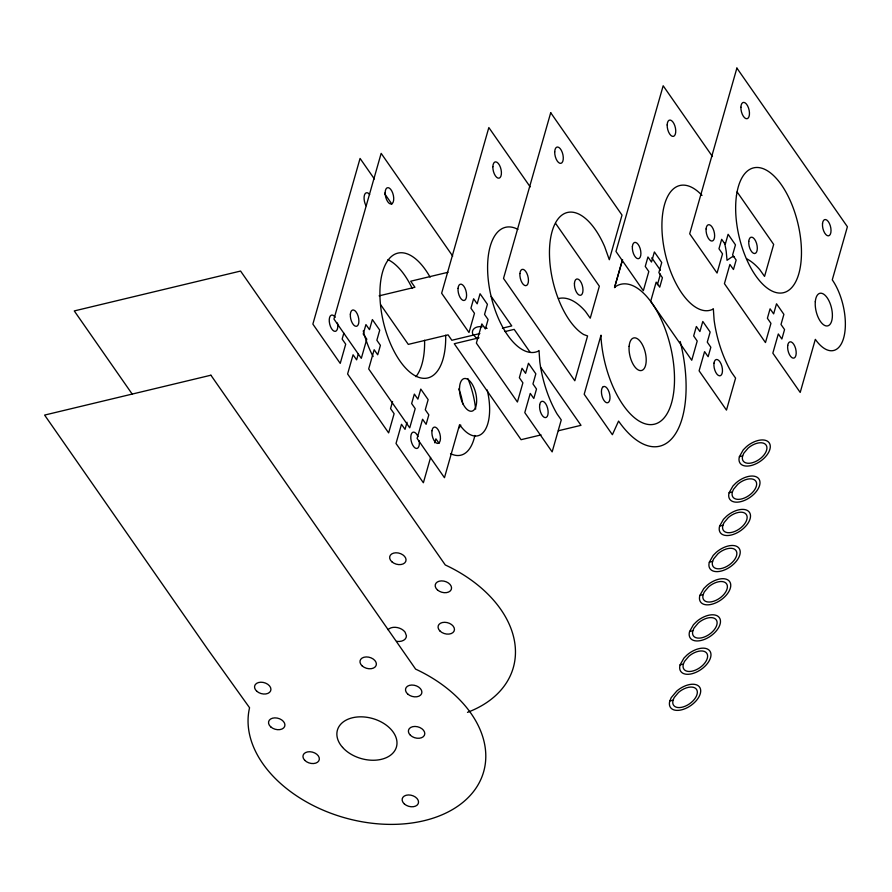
<?xml version="1.0" encoding="UTF-8"?>
<svg xmlns="http://www.w3.org/2000/svg" width="892" height="892" viewBox="0 0 892 892"><rect width="100%" height="100%" fill="white"/><g stroke="black" fill="none" stroke-linecap="round" stroke-linejoin="round"><path stroke-width="1.34" d="M614.566 287.269L622.549 259.594L614.555 287.637L615.491 286.633A71.94 33.773 76.5 0 1 670.516 346.575A71.94 33.773 76.5 0 1 648.317 424.481A71.94 33.773 76.5 0 1 601.007 337.488L601.018 335.169L584.193 394.253L612.38 434.716L618.569 421.08A94.574 44.399 76.5 0 0 673.471 436.645A94.574 44.399 76.5 0 0 680.206 341.502M343.833 333.173L342.149 339.083L345.706 344.189L340.231 363.401L312.869 324.108L360.067 158.419L374.372 178.958M358.305 353.946L356.622 359.866L353.065 354.76L347.601 373.982L388.644 432.91L394.119 413.698L390.562 408.592L392.58 401.5M407.053 422.273L405.035 429.375L401.478 424.28L396.015 443.491L423.377 482.773L430.58 457.473M434.75 442.822L435.887 438.831L439.087 443.302M657.415 284.715L660.459 274.045M739.401 456.671L743.226 449.902L746.392 446.725A17.751 10.035 -34.9 0 1 769.629 443.569A17.751 10.035 -34.9 0 1 755.134 464.186A17.751 10.035 -34.9 0 1 739.401 456.671L742.657 455.879A13.96 7.894 -34.9 0 0 755.033 461.8A13.96 7.894 -34.9 0 0 766.418 445.599A13.96 7.894 -34.9 0 0 748.154 448.074L743.794 453.236L742.657 455.879M729.11 492.763L732.945 485.995L736.112 482.817A17.751 10.035 -34.9 0 1 759.348 479.673A17.751 10.035 -34.9 0 1 744.853 500.278A17.751 10.035 -34.9 0 1 729.11 492.763L732.377 491.983A13.96 7.894 -34.9 0 0 744.742 497.892A13.96 7.894 -34.9 0 0 756.137 481.691A13.96 7.894 -34.9 0 0 737.874 484.166L733.514 489.329L732.377 491.983M719.61 526.113L723.445 519.345L726.612 516.167A17.751 10.035 -34.9 0 1 749.849 513.023A17.751 10.035 -34.9 0 1 735.354 533.639A17.751 10.035 -34.9 0 1 719.61 526.113L722.877 525.332A13.96 7.894 -34.9 0 0 735.242 531.242A13.96 7.894 -34.9 0 0 746.637 515.041A13.96 7.894 -34.9 0 0 728.374 517.516L724.014 522.679L722.877 525.332M709.33 562.205L713.165 555.448L716.321 552.271A17.751 10.035 -34.9 0 1 739.568 549.115A17.751 10.035 -34.9 0 1 725.073 569.732A17.751 10.035 -34.9 0 1 709.33 562.205L712.596 561.425A13.96 7.894 -34.9 0 0 724.962 567.334A13.96 7.894 -34.9 0 0 736.357 551.133A13.96 7.894 -34.9 0 0 718.093 553.609L713.734 558.782L712.596 561.425M699.863 595.432L703.699 588.664L706.865 585.486A17.751 10.035 -34.9 0 1 730.102 582.342A17.751 10.035 -34.9 0 1 715.607 602.947A17.751 10.035 -34.9 0 1 699.863 595.432L703.13 594.652A13.96 7.894 -34.9 0 0 715.495 600.561A13.96 7.894 -34.9 0 0 726.891 584.36A13.96 7.894 -34.9 0 0 708.627 586.836L704.267 591.998L703.13 594.652M689.583 631.525L693.418 624.768L696.574 621.579A17.751 10.035 -34.9 0 1 719.822 618.435A17.751 10.035 -34.9 0 1 705.327 639.051A17.751 10.035 -34.9 0 1 689.583 631.525L692.85 630.744A13.96 7.894 -34.9 0 0 705.215 636.654A13.96 7.894 -34.9 0 0 716.611 620.453A13.96 7.894 -34.9 0 0 698.347 622.928L693.987 628.091L692.85 630.744M680.083 664.874L683.919 658.118L687.074 654.94A17.751 10.035 -34.9 0 1 710.322 651.784A17.751 10.035 -34.9 0 1 695.827 672.401A17.751 10.035 -34.9 0 1 680.083 664.874L683.35 664.094A13.96 7.894 -34.9 0 0 695.715 670.003A13.96 7.894 -34.9 0 0 707.111 653.803A13.96 7.894 -34.9 0 0 688.847 656.278L684.487 661.451L683.35 664.094M669.803 700.978L671.252 697.6L676.794 691.032A17.751 10.035 -34.9 0 1 700.042 687.877A17.751 10.035 -34.9 0 1 685.547 708.493A17.751 10.035 -34.9 0 1 669.803 700.978L673.07 700.198A13.96 7.894 -34.9 0 0 685.435 706.107A13.96 7.894 -34.9 0 0 696.83 689.906A13.96 7.894 -34.9 0 0 678.567 692.382L674.207 697.544L673.07 700.198M447.985 272.283L410.71 281.214L414.925 287.257L379.122 295.843M479.84 333.563L451.843 340.276L448.074 334.857L408.291 344.39L380.672 304.73M502.386 328.167L511.752 325.915L491.191 296.389M479.037 337.8L454.262 343.732L521.084 439.689L541.054 434.906M505.039 331.568L514.171 329.371L530.082 352.217M558.37 430.758L580.993 425.328L540.418 367.069M477.387 339.06L472.749 334.177A10.046 6.813 15.9 0 1 482.159 326.751M712.452 156.524L663.169 85.755L615.971 251.455L643.333 290.736L648.807 271.525L645.251 266.429L647.949 256.963L651.494 262.058L654.382 251.945L661.741 262.527L658.865 272.64L662.422 277.735L659.723 287.202L656.166 282.106L650.692 301.318L691.746 360.257L697.209 341.034L693.664 335.938L696.362 326.472L699.908 331.568L702.796 321.454L710.155 332.036L707.278 342.149L710.835 347.244L708.137 356.722L704.58 351.615L699.105 370.827L726.467 410.119L735.588 378.119L731.373 372.131A72.564 34.063 76.5 0 1 714.113 320.072L713.332 308.699L712.429 309.435A64.191 30.138 76.5 0 1 662.399 236.202A64.191 30.138 76.5 0 1 702.015 195.415M737.104 191.914L773.676 244.419L764.556 276.42L759.817 269.696A72.564 34.063 76.5 0 0 746.559 258.747M651.773 257.821L660.426 270.254M530.183 186.896L488.838 127.545L441.64 293.245L469.002 332.526L474.477 313.315L470.931 308.219L473.619 298.753L477.175 303.849L480.052 293.736L487.422 304.317L484.546 314.43L488.091 319.526L485.393 328.992L481.847 323.896L476.373 343.108L517.416 402.036L522.89 382.824L519.345 377.729L522.032 368.262L525.589 373.358L528.465 363.245L535.836 373.826L532.959 383.939L536.505 389.035L533.806 398.501L530.261 393.405L524.786 412.617L552.148 451.91L561.269 419.909L557.043 413.921A72.564 34.063 76.5 0 1 539.794 361.851L539.013 350.489L538.11 351.225A64.191 30.138 76.5 0 1 489.284 287.313A64.191 30.138 76.5 0 1 517.918 229.389M555.627 223.424L599.346 286.209L590.236 318.21L585.498 311.486A72.564 34.063 76.5 0 0 558.47 298.586M452.701 256.093L381.152 153.357L333.954 319.057L361.316 358.339L366.79 339.127L363.234 334.032L365.932 324.565L369.489 329.661L372.365 319.548L379.736 330.129L376.859 340.242L380.405 345.338L377.706 354.804L374.161 349.709L368.686 368.92L409.729 427.859L415.204 408.636L411.647 403.541L414.345 394.074L417.902 399.17L420.779 389.057L428.149 399.638L425.272 409.751L428.818 414.847L426.12 424.324L422.574 419.218L417.099 438.429L444.461 477.722L459.592 424.614A42.08 19.758 76.5 0 0 483.877 431.706A42.08 19.758 76.5 0 0 487.199 389.96M384.708 193.798L391.867 204.078M132.362 394.331L74.27 310.929L240.572 271.056L445.264 564.959A121.357 82.298 15.9 0 1 467.475 712.351M373.101 356.555A64.191 30.138 76.5 0 1 363.245 330.899M387.92 259.65A64.191 30.138 76.5 0 1 412.227 288.428M424.592 340.287A64.191 30.138 76.5 0 1 415.928 376.692M366.01 205.729A8.374 3.936 76.5 0 1 364.482 194.969A8.374 3.936 76.5 0 1 369.689 194.501M419.184 440.793A8.374 3.936 76.5 0 1 414.869 447.817A8.374 3.936 76.5 0 1 411.123 434.66A8.374 3.936 76.5 0 1 418.002 436.634M337.499 323.015A8.374 3.936 76.5 0 1 334.032 331.144A8.374 3.936 76.5 0 1 329.271 319.247A8.374 3.936 76.5 0 1 335.202 317.273M484.713 327.353A10.046 6.813 15.9 0 1 487.088 328.39M445.677 335.225A64.191 30.138 76.5 0 1 407.666 370.147A64.191 30.138 76.5 0 1 381.954 274.346A64.191 30.138 76.5 0 1 430.1 277.167M458.756 388.934A30.138 14.149 76.5 0 1 462.792 403.987M460.785 425.127A30.138 14.149 76.5 0 1 458.878 428.048M474.867 435.452A55.471 26.046 76.5 0 1 450.516 453.604M467.887 378.587A55.471 26.046 76.5 0 1 475.67 409.093M734.038 256.517A72.564 34.063 76.5 0 0 731.585 257.175L727.025 260.308L726.222 251.522A64.191 30.138 76.5 0 0 724.527 242.669M396.672 641.359A10.046 6.813 15.9 0 0 406.429 635.795L405.079 632.127L403.496 630.454A10.046 6.813 15.9 0 0 388.031 629.696M550.71 112.715L503.512 278.416L574.816 380.784L587.583 335.95L583.714 334.545A64.191 30.138 76.5 0 1 551.468 233.882A64.191 30.138 76.5 0 1 604.653 246.638L609.303 259.717L622.014 215.095L550.71 112.715M736.892 68.082L689.694 233.782L717.057 273.063L722.531 253.852L718.974 248.756L721.673 239.29L725.229 244.386L728.106 234.273L735.476 244.854L732.588 254.967L736.145 260.063L733.447 269.529L729.901 264.433L724.427 283.645L765.47 342.584L770.944 323.361L767.388 318.266L770.086 308.799L773.643 313.895L776.519 303.782L783.89 314.363L781.002 324.476L784.559 329.572L781.86 339.038L778.315 333.942L772.84 353.154L800.202 392.447L815.333 339.339A42.08 19.758 76.5 0 0 843.631 338.079A42.08 19.758 76.5 0 0 832.269 279.854L847.4 226.746L736.892 68.082M602.579 387.273L601.933 388.466A8.374 3.936 76.5 0 0 602.423 397.274A8.374 3.936 76.5 0 0 606.995 402.783L608.009 402.627A8.374 3.936 76.5 0 0 609.024 391.923A8.374 3.936 76.5 0 0 602.579 387.273M210.902 375.209L44.6 415.081L207.736 649.298L249.57 707.746A121.357 82.298 15.9 0 0 337.812 815.689A121.357 82.298 15.9 0 0 479.205 782.786A121.357 82.298 15.9 0 0 415.605 669.111L210.902 375.209M459.558 386.994A16.747 7.861 76.5 0 0 471.255 411.257A16.747 7.861 76.5 0 0 473.362 386.37A16.747 7.861 76.5 0 0 459.558 386.994M385.154 192.538A8.374 3.936 76.5 0 0 391.387 203.978A8.374 3.936 76.5 0 0 391.789 190.988A8.374 3.936 76.5 0 0 385.154 192.538M431.984 430.725A8.374 3.936 76.5 0 0 437.437 443.424A8.374 3.936 76.5 0 0 439.087 431.583A8.374 3.936 76.5 0 0 431.984 430.725M350.355 314.196A8.374 3.936 76.5 0 0 356.209 326.327A8.374 3.936 76.5 0 0 357.257 313.884A8.374 3.936 76.5 0 0 350.355 314.196M519.913 273.543A8.374 3.936 76.5 0 0 525.756 285.685A8.374 3.936 76.5 0 0 526.815 273.242A8.374 3.936 76.5 0 0 519.913 273.543M554.712 151.885A8.374 3.936 76.5 0 0 560.934 163.336A8.374 3.936 76.5 0 0 561.347 150.347A8.374 3.936 76.5 0 0 554.712 151.885M822.502 223.725A8.374 3.936 76.5 0 0 828.345 235.856A8.374 3.936 76.5 0 0 829.393 223.424A8.374 3.936 76.5 0 0 822.502 223.725M787.725 345.449A8.374 3.936 76.5 0 0 793.178 358.149A8.374 3.936 76.5 0 0 794.828 346.308A8.374 3.936 76.5 0 0 787.725 345.449M706.096 228.921A8.374 3.936 76.5 0 0 711.939 241.052A8.374 3.936 76.5 0 0 712.998 228.608A8.374 3.936 76.5 0 0 706.096 228.921M736.446 195.805A64.191 30.138 76.5 0 0 778.37 292.977A64.191 30.138 76.5 0 0 790.836 202.005A64.191 30.138 76.5 0 0 736.446 195.805M740.895 107.252A8.374 3.936 76.5 0 0 747.117 118.703A8.374 3.936 76.5 0 0 747.529 105.713A8.374 3.936 76.5 0 0 740.895 107.252M815.299 301.708A16.747 7.861 76.5 0 0 826.995 325.981A16.747 7.861 76.5 0 0 829.103 301.095A16.747 7.861 76.5 0 0 815.299 301.708M574.448 283.188A8.374 3.936 76.5 0 0 580.291 295.319A8.374 3.936 76.5 0 0 581.35 282.887A8.374 3.936 76.5 0 0 574.448 283.188M492.852 166.715A8.374 3.936 76.5 0 0 499.074 178.166A8.374 3.936 76.5 0 0 499.475 165.176A8.374 3.936 76.5 0 0 492.852 166.715M539.671 404.912A8.374 3.936 76.5 0 0 545.123 417.612A8.374 3.936 76.5 0 0 546.774 405.771A8.374 3.936 76.5 0 0 539.671 404.912M458.042 288.384A8.374 3.936 76.5 0 0 463.896 300.515A8.374 3.936 76.5 0 0 464.944 288.071A8.374 3.936 76.5 0 0 458.042 288.384M714.001 363.122A8.374 3.936 76.5 0 0 719.454 375.822A8.374 3.936 76.5 0 0 721.104 363.981A8.374 3.936 76.5 0 0 714.001 363.122M632.372 246.593A8.374 3.936 76.5 0 0 638.215 258.725A8.374 3.936 76.5 0 0 639.263 246.281A8.374 3.936 76.5 0 0 632.372 246.593M748.767 241.398A8.374 3.936 76.5 0 0 754.621 253.54A8.374 3.936 76.5 0 0 755.669 241.096A8.374 3.936 76.5 0 0 748.767 241.398M667.171 124.925A8.374 3.936 76.5 0 0 673.393 136.376A8.374 3.936 76.5 0 0 673.806 123.386A8.374 3.936 76.5 0 0 667.171 124.925M629.116 346.341A16.747 7.861 76.5 0 0 640.813 370.615A16.747 7.861 76.5 0 0 642.92 345.728A16.747 7.861 76.5 0 0 629.116 346.341M391.923 561.837A8.374 5.675 15.9 0 0 405.726 561.492A8.374 5.675 15.9 0 0 395.892 552.784A8.374 5.675 15.9 0 0 391.923 561.837M437.448 589.935A8.374 5.675 15.9 0 0 451.24 589.59A8.374 5.675 15.9 0 0 441.417 580.893A8.374 5.675 15.9 0 0 437.448 589.935M440.079 631.112A8.374 5.675 15.9 0 0 454.017 631.246A8.374 5.675 15.9 0 0 444.673 622.293A8.374 5.675 15.9 0 0 440.079 631.112M304.718 760.285A8.374 5.675 15.9 0 0 318.778 760.909A8.374 5.675 15.9 0 0 309.97 751.733A8.374 5.675 15.9 0 0 304.718 760.285M256.818 691.267A8.374 5.675 15.9 0 0 270.611 690.921A8.374 5.675 15.9 0 0 260.787 682.213A8.374 5.675 15.9 0 0 256.818 691.267M270.8 726.924A8.374 5.675 15.9 0 0 284.604 726.579A8.374 5.675 15.9 0 0 274.781 717.87A8.374 5.675 15.9 0 0 270.8 726.924M407.778 694.087A8.374 5.675 15.9 0 0 421.57 693.742A8.374 5.675 15.9 0 0 411.747 685.034A8.374 5.675 15.9 0 0 407.778 694.087M410.409 735.264A8.374 5.675 15.9 0 0 424.358 735.387A8.374 5.675 15.9 0 0 415.014 726.445A8.374 5.675 15.9 0 0 410.409 735.264M404.41 804.004A8.374 5.675 15.9 0 0 418.214 803.659A8.374 5.675 15.9 0 0 408.38 794.95A8.374 5.675 15.9 0 0 404.41 804.004M362.252 665.989A8.374 5.675 15.9 0 0 376.056 665.644A8.374 5.675 15.9 0 0 366.233 656.936A8.374 5.675 15.9 0 0 362.252 665.989M342.584 747.407A30.696 20.817 15.9 0 0 394.387 751.276A30.696 20.817 15.9 0 0 363.802 716.945A30.696 20.817 15.9 0 0 342.584 747.407"/></g></svg>
